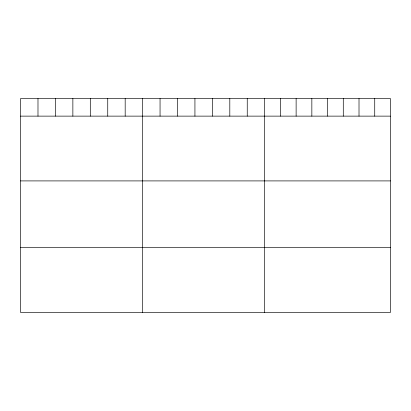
<?xml version="1.0" encoding="UTF-8"?>
<svg xmlns="http://www.w3.org/2000/svg" width="411" height="411" viewBox="0 0 411 411"><rect width="100%" height="100%" fill="white"/><g stroke="black" fill="none" stroke-linecap="round" stroke-linejoin="round"><path stroke-width="0.62" d="M390.45 116.128L390.45 312.432L20.55 312.432L20.55 98.568L390.45 98.568L390.45 116.128L20.55 116.128M20.55 180.907L390.45 180.907M20.55 247.648L390.45 247.648M374.729 98.568L374.729 116.128M359.009 98.568L359.009 116.128M343.288 98.568L343.288 116.128M327.567 98.568L327.567 116.128M311.846 98.568L311.846 116.128M296.125 98.568L296.125 116.128M280.405 98.568L280.405 116.128M264.684 98.568L264.684 312.432M247.247 98.568L247.247 116.128M229.806 98.568L229.806 116.128M212.369 98.568L212.369 116.128M194.932 98.568L194.932 116.128M177.495 98.568L177.495 116.128M160.054 98.568L160.054 116.128M142.617 98.568L142.617 312.432M125.18 98.568L125.18 116.128M107.739 98.568L107.739 116.128M90.302 98.568L90.302 116.128M72.865 98.568L72.865 116.128M55.428 98.568L55.428 116.128M37.987 98.568L37.987 116.128"/></g></svg>
